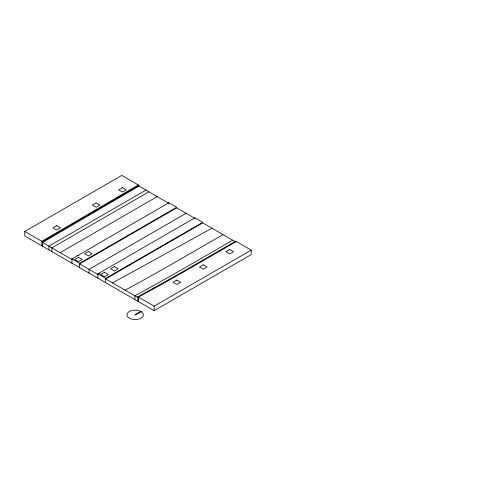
<?xml version="1.0" encoding="UTF-8"?>
<svg xmlns="http://www.w3.org/2000/svg" width="495" height="495" viewBox="0 0 495 495"><rect width="100%" height="100%" fill="white"/><g stroke="black" fill="none" stroke-linecap="round" stroke-linejoin="round"><path stroke-width="0.74" d="M71.985 263.216L71.985 258.91L168.869 202.783L176.678 207.294L176.678 207.863L79.627 263.891L97.88 274.428L99.885 273.271M138.322 184.957L41.846 241.319L41.846 245.817M42.502 246.194L42.502 241.702L138.984 185.34L121.801 175.422L24.75 231.45L24.75 235.948L154.149 310.656L251.2 254.622L251.2 250.13L235.676 241.164L192.58 266.044A2564.867 1480.811 0 0 1 137.82 296.734L137.82 301.226M138.984 185.34L138.984 186.095L42.502 242.463L71.985 259.479M60.167 252.66L157.2 196.614M145.945 190.117L48.912 246.163L48.912 249.895M148.902 191.825L51.87 247.871L51.87 251.602M71.985 258.91L79.627 263.321L176.678 207.294M186.126 213.314L89.075 269.348L89.075 273.085M97.88 278.165L97.88 273.859L194.931 217.831L202.727 222.329L202.727 222.899L105.676 278.933L137.82 297.489M97.88 273.859L105.676 278.363L202.727 222.329M223.022 234.618L179.951 259.485A2547.722 1470.911 0 0 1 125.551 289.971L125.161 290.181M232.718 240.217L189.628 265.091A2560.858 1478.497 0 0 1 134.949 295.732L134.863 299.518M236.332 241.541L193.236 266.421A2565.102 1480.947 0 0 1 138.476 297.111L138.476 301.603M140.654 311.355L134.888 314.684L135.463 315.018L141.236 311.689M137.82 296.734L154.149 306.158L251.2 250.13M211.965 228.232L112.532 282.892M138.984 186.095L168.869 203.352L168.869 202.783M176.678 207.863L194.931 218.4M202.727 222.899L235.676 241.925L235.676 241.164M24.75 231.45L42.502 241.702M192.58 266.044L192.58 266.805M154.149 306.158L154.149 310.656M105.676 278.363L105.676 282.664M79.627 263.321L79.627 267.628M77.981 255.259L77.981 255.828M56.69 225.633L52.909 227.818L56.69 229.996L60.47 227.818L56.69 225.633M96.055 202.907L92.274 205.091L96.055 207.269L99.835 205.091L96.055 202.907M122.482 187.648L118.701 189.833L122.482 192.017L126.262 189.833L122.482 187.648M78.476 257.295L74.695 259.479L78.476 261.663L82.257 259.479L78.476 257.295M88.401 251.565L84.62 253.749L88.401 255.934L92.181 253.749L88.401 251.565M104.532 272.337L100.751 274.521L104.532 276.705L108.306 274.521L104.532 272.337M114.456 266.607L110.676 268.791L114.456 270.975L118.237 268.791L114.456 266.607M176.845 280.059L173.064 282.243L176.845 284.427L180.619 282.243L176.845 280.059M203.266 264.806L199.485 266.984L203.266 269.169L207.046 266.984L203.266 264.806M229.692 249.548L225.912 251.732L229.692 253.91L233.473 251.732L229.692 249.548M140.964 311.51L140.159 311.101A8.192 4.727 0 0 0 127.178 313.83A8.192 4.727 0 0 0 136.948 319.467A8.192 4.727 0 0 0 141.669 311.974L140.964 311.51"/></g></svg>
